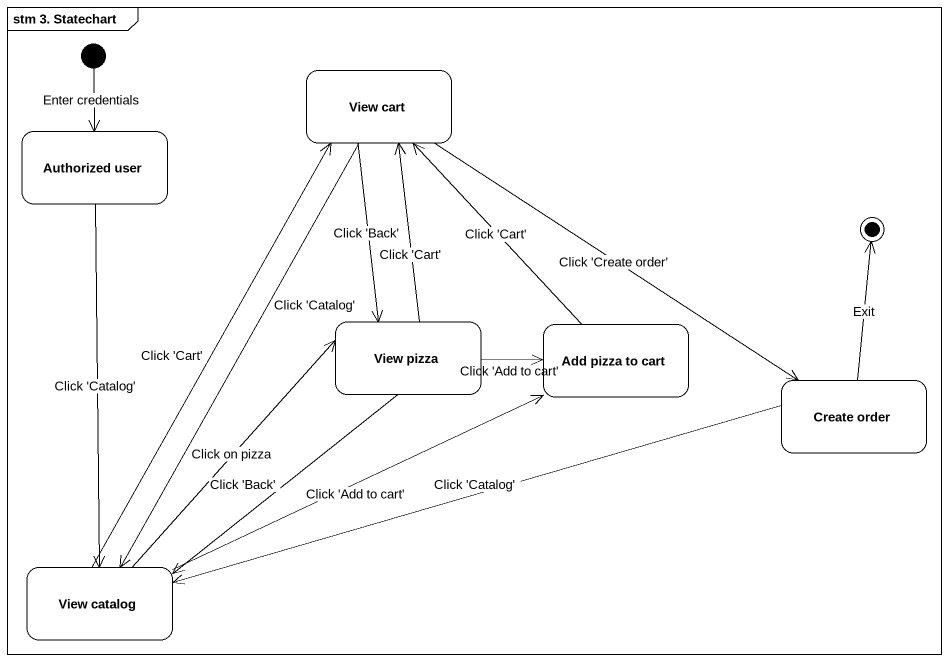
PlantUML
@startuml
mainframe stm 3. Statechart
hide empty description
state "View cart" as View_cart
state "Authorized user" as Authorized_user
state "View pizza" as View_pizza
state "Add pizza to cart" as Add_pizza_to_cart
state "Create order" as Create_order
state "View catalog" as View_catalog
[*] --> Authorized_user : Enter credentials
View_cart --> View_pizza : Click 'Back'
View_cart --> Create_order : Click 'Create order'
View_cart --> View_catalog : Click 'Catalog'
Authorized_user --> View_catalog : Click 'Catalog'
View_pizza -up-> View_cart : Click 'Cart'
View_pizza -right-> Add_pizza_to_cart : Click 'Add to cart'
View_pizza --> View_catalog : Click 'Back'
Add_pizza_to_cart -up-> View_cart : Click 'Cart'
Create_order -left-> View_catalog : Click 'Catalog'
View_catalog -up-> View_cart : Click 'Cart'
View_catalog -up-> View_pizza : Click on pizza
View_catalog -right-> Add_pizza_to_cart : Click 'Add to cart'
Create_order -up-> [*] : Exit
@enduml
